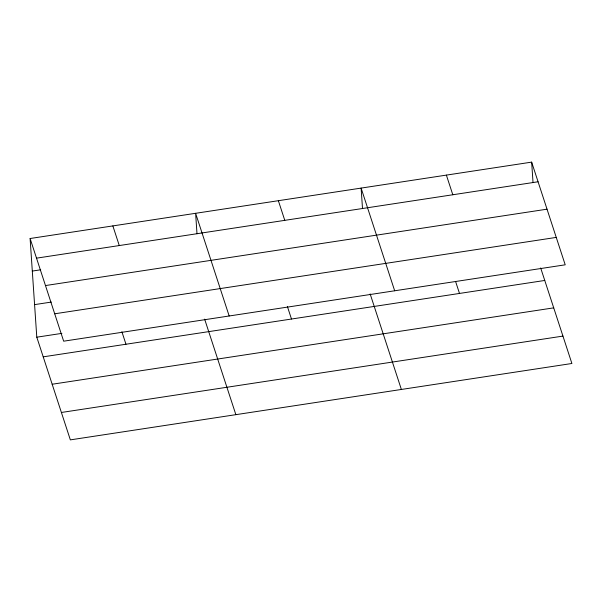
<?xml version="1.0" encoding="UTF-8"?>
<svg xmlns="http://www.w3.org/2000/svg" width="602" height="602" viewBox="0 0 602 602"><rect width="100%" height="100%" fill="white"/><g stroke="black" fill="none" stroke-linecap="round" stroke-linejoin="round"><path stroke-width="0.9" d="M30.1 238.512L531.649 162.126L565.21 264.812L63.661 341.191L30.1 238.512L36.79 337.188L70.351 439.874L571.9 363.488L540.671 267.95M36.519 258.16L538.068 181.774M32.312 271.073L40.68 269.801M45.481 285.559L547.022 209.18M34.585 304.627L51.32 302.076M54.707 313.792L556.248 237.406M36.79 337.188L61.901 333.365M43.216 356.843L544.757 280.457M52.171 384.242L553.72 307.855M61.396 412.475L562.945 336.089M446.383 175.114L452.802 194.762M455.706 281.834L459.499 293.445M394.679 290.781L361.117 188.095L362.509 208.57M370.147 293.926L401.376 389.456M278.365 200.699L284.784 220.347M287.395 306.523L291.481 319.03M229.174 315.982L195.612 213.304L196.997 233.772M204.635 319.128L235.864 414.665M112.852 225.908L119.279 245.556M121.882 331.732L125.968 344.239M531.649 162.126L533.033 182.594"/></g></svg>
